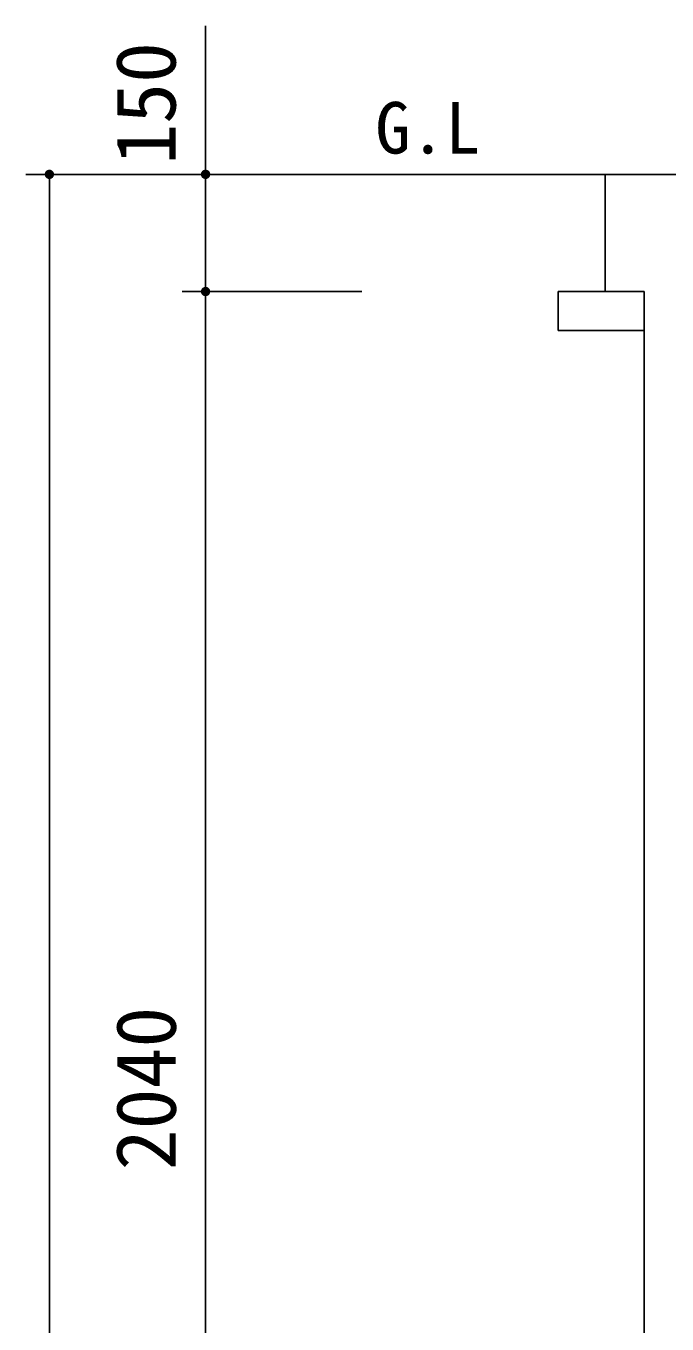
# Model space of a CAD drawing. Units: millimetres, scale not verified. Extents: x -8910 to 8910, y -6308 to 6308.
# Drawn here: x -659 to 162, y 1007 to 2668 of the extents above; entities that cross this region are included whole.
import ezdxf
from ezdxf.enums import TextEntityAlignment as Align

# ---------------------------------------------------------------- set-up
doc = ezdxf.new("R2010")
doc.units = ezdxf.units.MM
doc.header["$LTSCALE"] = 30
for name, color, linetype, lineweight in [('0-2_空気管', 3, 'Continuous', 25), ('0-3_製作', 5, 'Continuous', 25), ('0-4_機器', 2, 'Continuous', 25)]:
    doc.layers.add(name, color=color, linetype=linetype, lineweight=lineweight)
doc.styles.add('ＭＳ ゴシック', font='')
doc.styles.get('ＭＳ ゴシック').set_extended_font_data('MS Gothic')

msp = doc.modelspace()

# ---------------------------------------------------------------- linework, layer by layer
at = {"layer": '0-3_製作', "color": 2}
for p, q in [((-428.83, 2478.53), (-428.83, 2668.5)), ((-658.83, 2478.53), (-228.83, 2478.53)), ((-458.83, 2478.53), (-228.83, 2478.53)), ((-228.83, 2478.53), (2972.74, 2478.53)), ((82.66, 2478.53), (82.66, 2328.53)), ((-458.83, 2328.53), (-228.83, 2328.53)), ((-458.83, 2328.53), (-228.83, 2328.53)), ((22.66, 2328.53), (22.66, 2278.53)), ((22.66, 2328.53), (132.66, 2328.53)), ((132.66, 2328.53), (132.66, 288.56)), ((22.66, 2278.53), (132.66, 2278.53))]:
    msp.add_line(p, q, dxfattribs=at)
at = {"layer": '0-3_製作'}
for points in [[(-628.83, 2478.53), (-634.83, 2478.53), (-634.82, 2478.91)], [(-628.83, 2478.53), (-634.78, 2477.78), (-634.83, 2478.53)], [(-628.83, 2478.53), (-634.82, 2478.91), (-634.72, 2479.66)], [(-628.83, 2478.53), (-634.64, 2477.04), (-634.78, 2477.78)], [(-628.83, 2478.53), (-634.72, 2479.66), (-634.54, 2480.39)], [(-628.83, 2472.53), (-634.64, 2477.04), (-628.83, 2478.53)], [(-628.83, 2472.53), (-634.41, 2476.32), (-634.64, 2477.04)], [(-628.83, 2478.53), (-634.54, 2480.39), (-634.26, 2481.09)], [(-628.83, 2472.53), (-634.09, 2475.64), (-634.41, 2476.32)], [(-628.83, 2478.53), (-634.26, 2481.09), (-633.9, 2481.75)], [(-628.83, 2478.53), (-633.9, 2481.75), (-633.45, 2482.36)], [(-628.83, 2478.53), (-633.45, 2482.36), (-632.94, 2482.9)], [(-628.83, 2478.53), (-632.94, 2482.9), (-632.36, 2483.39)], [(-628.83, 2478.53), (-632.36, 2483.39), (-631.72, 2483.79)], [(-628.83, 2484.53), (-631.72, 2483.79), (-631.04, 2484.11)], [(-628.83, 2478.53), (-631.72, 2483.79), (-628.83, 2484.53)], [(-628.83, 2484.53), (-631.04, 2484.11), (-629.58, 2484.48)], [(-629.58, 2484.48), (-631.04, 2484.11), (-630.32, 2484.34)], [(-628.45, 2484.52), (-628.83, 2478.53), (-628.83, 2484.53)], [(-627.71, 2484.42), (-628.83, 2478.53), (-628.45, 2484.52)], [(-626.98, 2484.24), (-628.83, 2478.53), (-627.71, 2484.42)], [(-626.28, 2483.96), (-628.83, 2478.53), (-626.98, 2484.24)], [(-625.62, 2483.6), (-628.83, 2478.53), (-626.28, 2483.96)], [(-625.01, 2483.15), (-628.83, 2478.53), (-625.62, 2483.6)], [(-624.46, 2482.64), (-628.83, 2478.53), (-625.01, 2483.15)], [(-623.98, 2482.06), (-628.83, 2478.53), (-624.46, 2482.64)], [(-623.57, 2481.42), (-628.83, 2478.53), (-623.98, 2482.06)], [(-623.25, 2480.74), (-628.83, 2478.53), (-623.57, 2481.42)], [(-623.02, 2480.02), (-628.83, 2478.53), (-623.25, 2480.74)], [(-622.88, 2479.28), (-628.83, 2478.53), (-623.02, 2480.02)], [(-622.88, 2479.28), (-622.83, 2478.53), (-628.83, 2478.53)], [(-622.83, 2478.53), (-628.83, 2472.53), (-628.83, 2478.53)], [(-622.84, 2478.15), (-628.83, 2472.53), (-622.83, 2478.53)], [(-622.94, 2477.41), (-628.83, 2472.53), (-622.84, 2478.15)], [(-623.12, 2476.68), (-628.83, 2472.53), (-622.94, 2477.41)], [(-623.4, 2475.98), (-628.83, 2472.53), (-623.12, 2476.68)], [(-623.77, 2475.32), (-628.83, 2472.53), (-623.4, 2475.98)], [(-428.83, 2478.53), (-434.83, 2478.53), (-434.82, 2478.91)], [(-428.83, 2478.53), (-434.78, 2477.78), (-434.83, 2478.53)], [(-428.83, 2478.53), (-434.82, 2478.91), (-434.72, 2479.66)], [(-428.83, 2478.53), (-434.64, 2477.04), (-434.78, 2477.78)], [(-428.83, 2478.53), (-434.72, 2479.66), (-434.54, 2480.39)], [(-428.83, 2472.53), (-434.64, 2477.04), (-428.83, 2478.53)], [(-428.83, 2472.53), (-434.41, 2476.32), (-434.64, 2477.04)], [(-428.83, 2478.53), (-434.54, 2480.39), (-434.26, 2481.09)], [(-428.83, 2472.53), (-434.09, 2475.64), (-434.41, 2476.32)], [(-428.83, 2478.53), (-434.26, 2481.09), (-433.9, 2481.75)], [(-428.83, 2478.53), (-433.9, 2481.75), (-433.45, 2482.36)], [(-428.83, 2478.53), (-433.45, 2482.36), (-432.94, 2482.9)], [(-428.83, 2478.53), (-432.94, 2482.9), (-432.36, 2483.39)], [(-428.83, 2478.53), (-432.36, 2483.39), (-431.72, 2483.79)], [(-428.83, 2478.53), (-431.72, 2483.79), (-431.04, 2484.11)], [(-428.83, 2484.53), (-431.04, 2484.11), (-430.32, 2484.34)], [(-428.83, 2478.53), (-431.04, 2484.11), (-428.83, 2484.53)], [(-428.83, 2484.53), (-430.32, 2484.34), (-429.58, 2484.48)], [(-428.45, 2484.52), (-428.83, 2478.53), (-428.83, 2484.53)], [(-427.71, 2484.42), (-428.83, 2478.53), (-428.45, 2484.52)], [(-426.98, 2484.24), (-428.83, 2478.53), (-427.71, 2484.42)], [(-426.28, 2483.96), (-428.83, 2478.53), (-426.98, 2484.24)], [(-425.62, 2483.6), (-428.83, 2478.53), (-426.28, 2483.96)], [(-425.01, 2483.15), (-428.83, 2478.53), (-425.62, 2483.6)], [(-424.46, 2482.64), (-428.83, 2478.53), (-425.01, 2483.15)], [(-423.98, 2482.06), (-428.83, 2478.53), (-424.46, 2482.64)], [(-423.57, 2481.42), (-428.83, 2478.53), (-423.98, 2482.06)], [(-423.25, 2480.74), (-428.83, 2478.53), (-423.57, 2481.42)], [(-423.02, 2480.02), (-428.83, 2478.53), (-423.25, 2480.74)], [(-422.88, 2479.28), (-428.83, 2478.53), (-423.02, 2480.02)], [(-422.88, 2479.28), (-422.83, 2478.53), (-428.83, 2478.53)], [(-422.83, 2478.53), (-428.83, 2472.53), (-428.83, 2478.53)], [(-422.84, 2478.15), (-428.83, 2472.53), (-422.83, 2478.53)], [(-422.94, 2477.41), (-428.83, 2472.53), (-422.84, 2478.15)], [(-423.12, 2476.68), (-428.83, 2472.53), (-422.94, 2477.41)], [(-423.4, 2475.98), (-428.83, 2472.53), (-423.12, 2476.68)], [(-423.77, 2475.32), (-428.83, 2472.53), (-423.4, 2475.98)], [(-628.83, 2472.53), (-633.69, 2475), (-634.09, 2475.64)], [(-628.83, 2472.53), (-633.2, 2474.42), (-633.69, 2475)], [(-628.83, 2472.53), (-632.66, 2473.91), (-633.2, 2474.42)], [(-628.83, 2472.53), (-632.05, 2473.47), (-632.66, 2473.91)], [(-628.83, 2472.53), (-631.39, 2473.1), (-632.05, 2473.47)], [(-628.83, 2472.53), (-630.69, 2472.82), (-631.39, 2473.1)], [(-628.83, 2472.53), (-629.96, 2472.64), (-630.69, 2472.82)], [(-628.83, 2472.53), (-629.21, 2472.54), (-629.96, 2472.64)], [(-624.21, 2474.71), (-628.83, 2472.53), (-623.77, 2475.32)], [(-624.72, 2474.16), (-628.83, 2472.53), (-624.21, 2474.71)], [(-625.3, 2473.68), (-628.83, 2472.53), (-624.72, 2474.16)], [(-625.94, 2473.27), (-628.83, 2472.53), (-625.3, 2473.68)], [(-626.62, 2472.95), (-628.83, 2472.53), (-625.94, 2473.27)], [(-626.62, 2472.95), (-628.08, 2472.58), (-628.83, 2472.53)], [(-627.34, 2472.72), (-628.08, 2472.58), (-626.62, 2472.95)], [(-428.83, 2472.53), (-433.69, 2475), (-434.09, 2475.64)], [(-428.83, 2472.53), (-433.2, 2474.42), (-433.69, 2475)], [(-428.83, 2472.53), (-432.66, 2473.91), (-433.2, 2474.42)], [(-428.83, 2472.53), (-432.05, 2473.47), (-432.66, 2473.91)], [(-428.83, 2472.53), (-431.39, 2473.1), (-432.05, 2473.47)], [(-428.83, 2472.53), (-430.69, 2472.82), (-431.39, 2473.1)], [(-428.83, 2472.53), (-429.96, 2472.64), (-430.69, 2472.82)], [(-428.83, 2472.53), (-429.21, 2472.54), (-429.96, 2472.64)], [(-424.21, 2474.71), (-428.83, 2472.53), (-423.77, 2475.32)], [(-424.72, 2474.16), (-428.83, 2472.53), (-424.21, 2474.71)], [(-425.3, 2473.68), (-428.83, 2472.53), (-424.72, 2474.16)], [(-425.94, 2473.27), (-428.83, 2472.53), (-425.3, 2473.68)], [(-426.62, 2472.95), (-428.83, 2472.53), (-425.94, 2473.27)], [(-427.34, 2472.72), (-428.83, 2472.53), (-426.62, 2472.95)], [(-427.34, 2472.72), (-428.08, 2472.58), (-428.83, 2472.53)], [(-428.83, 2328.53), (-434.83, 2328.53), (-434.82, 2328.91)], [(-428.83, 2328.53), (-434.83, 2328.53), (-434.82, 2328.91)], [(-428.83, 2328.53), (-434.78, 2327.78), (-434.83, 2328.53)], [(-428.83, 2328.53), (-434.78, 2327.78), (-434.83, 2328.53)], [(-428.83, 2328.53), (-434.82, 2328.91), (-434.72, 2329.66)], [(-428.83, 2328.53), (-434.82, 2328.91), (-434.72, 2329.66)], [(-428.83, 2328.53), (-434.64, 2327.04), (-434.78, 2327.78)], [(-428.83, 2328.53), (-434.64, 2327.04), (-434.78, 2327.78)], [(-428.83, 2328.53), (-434.72, 2329.66), (-434.54, 2330.39)], [(-428.83, 2328.53), (-434.72, 2329.66), (-434.54, 2330.39)], [(-428.83, 2322.53), (-434.64, 2327.04), (-428.83, 2328.53)], [(-428.83, 2322.53), (-434.64, 2327.04), (-428.83, 2328.53)], [(-428.83, 2322.53), (-434.41, 2326.32), (-434.64, 2327.04)], [(-428.83, 2322.53), (-434.41, 2326.32), (-434.64, 2327.04)], [(-428.83, 2328.53), (-434.54, 2330.39), (-434.26, 2331.09)], [(-428.83, 2328.53), (-434.54, 2330.39), (-434.26, 2331.09)], [(-428.83, 2328.53), (-434.26, 2331.09), (-433.9, 2331.75)], [(-428.83, 2328.53), (-434.26, 2331.09), (-433.9, 2331.75)], [(-428.83, 2328.53), (-433.9, 2331.75), (-433.45, 2332.36)], [(-428.83, 2328.53), (-433.9, 2331.75), (-433.45, 2332.36)], [(-428.83, 2328.53), (-433.45, 2332.36), (-432.94, 2332.9)], [(-428.83, 2328.53), (-433.45, 2332.36), (-432.94, 2332.9)], [(-428.83, 2328.53), (-432.94, 2332.9), (-432.36, 2333.39)], [(-428.83, 2328.53), (-432.94, 2332.9), (-432.36, 2333.39)], [(-428.83, 2328.53), (-432.36, 2333.39), (-431.72, 2333.79)], [(-428.83, 2328.53), (-432.36, 2333.39), (-431.72, 2333.79)], [(-428.83, 2328.53), (-431.72, 2333.79), (-431.04, 2334.11)], [(-428.83, 2328.53), (-431.72, 2333.79), (-431.04, 2334.11)], [(-428.83, 2334.53), (-431.04, 2334.11), (-430.32, 2334.34)], [(-428.83, 2328.53), (-431.04, 2334.11), (-428.83, 2334.53)], [(-428.83, 2334.53), (-431.04, 2334.11), (-430.32, 2334.34)], [(-428.83, 2328.53), (-431.04, 2334.11), (-428.83, 2334.53)], [(-428.83, 2334.53), (-430.32, 2334.34), (-429.58, 2334.48)], [(-428.83, 2334.53), (-430.32, 2334.34), (-429.58, 2334.48)], [(-428.45, 2334.52), (-428.83, 2328.53), (-428.83, 2334.53)], [(-428.45, 2334.52), (-428.83, 2328.53), (-428.83, 2334.53)], [(-427.71, 2334.42), (-428.83, 2328.53), (-428.45, 2334.52)], [(-427.71, 2334.42), (-428.83, 2328.53), (-428.45, 2334.52)], [(-426.98, 2334.24), (-428.83, 2328.53), (-427.71, 2334.42)], [(-426.98, 2334.24), (-428.83, 2328.53), (-427.71, 2334.42)], [(-426.28, 2333.96), (-428.83, 2328.53), (-426.98, 2334.24)], [(-426.28, 2333.96), (-428.83, 2328.53), (-426.98, 2334.24)], [(-425.62, 2333.6), (-428.83, 2328.53), (-426.28, 2333.96)], [(-425.62, 2333.6), (-428.83, 2328.53), (-426.28, 2333.96)], [(-425.01, 2333.15), (-428.83, 2328.53), (-425.62, 2333.6)], [(-425.01, 2333.15), (-428.83, 2328.53), (-425.62, 2333.6)], [(-424.46, 2332.64), (-428.83, 2328.53), (-425.01, 2333.15)], [(-424.46, 2332.64), (-428.83, 2328.53), (-425.01, 2333.15)], [(-423.98, 2332.06), (-428.83, 2328.53), (-424.46, 2332.64)], [(-423.98, 2332.06), (-428.83, 2328.53), (-424.46, 2332.64)], [(-423.57, 2331.42), (-428.83, 2328.53), (-423.98, 2332.06)], [(-423.57, 2331.42), (-428.83, 2328.53), (-423.98, 2332.06)], [(-423.25, 2330.74), (-428.83, 2328.53), (-423.57, 2331.42)], [(-423.25, 2330.74), (-428.83, 2328.53), (-423.57, 2331.42)], [(-423.02, 2330.02), (-428.83, 2328.53), (-423.25, 2330.74)], [(-423.02, 2330.02), (-428.83, 2328.53), (-423.25, 2330.74)], [(-422.88, 2329.28), (-428.83, 2328.53), (-423.02, 2330.02)], [(-422.88, 2329.28), (-428.83, 2328.53), (-423.02, 2330.02)], [(-422.88, 2329.28), (-422.83, 2328.53), (-428.83, 2328.53)], [(-422.88, 2329.28), (-422.83, 2328.53), (-428.83, 2328.53)], [(-422.83, 2328.53), (-428.83, 2322.53), (-428.83, 2328.53)], [(-422.84, 2328.15), (-428.83, 2322.53), (-422.83, 2328.53)], [(-422.83, 2328.53), (-428.83, 2322.53), (-428.83, 2328.53)], [(-422.84, 2328.15), (-428.83, 2322.53), (-422.83, 2328.53)], [(-422.94, 2327.41), (-428.83, 2322.53), (-422.84, 2328.15)], [(-422.94, 2327.41), (-428.83, 2322.53), (-422.84, 2328.15)], [(-423.12, 2326.68), (-428.83, 2322.53), (-422.94, 2327.41)], [(-423.12, 2326.68), (-428.83, 2322.53), (-422.94, 2327.41)], [(-423.4, 2325.98), (-428.83, 2322.53), (-423.12, 2326.68)], [(-423.4, 2325.98), (-428.83, 2322.53), (-423.12, 2326.68)], [(-428.83, 2322.53), (-434.09, 2325.64), (-434.41, 2326.32)], [(-428.83, 2322.53), (-434.09, 2325.64), (-434.41, 2326.32)], [(-428.83, 2322.53), (-433.69, 2325), (-434.09, 2325.64)], [(-428.83, 2322.53), (-433.69, 2325), (-434.09, 2325.64)], [(-428.83, 2322.53), (-433.2, 2324.42), (-433.69, 2325)], [(-428.83, 2322.53), (-433.2, 2324.42), (-433.69, 2325)], [(-428.83, 2322.53), (-432.66, 2323.91), (-433.2, 2324.42)], [(-428.83, 2322.53), (-432.66, 2323.91), (-433.2, 2324.42)], [(-428.83, 2322.53), (-432.05, 2323.47), (-432.66, 2323.91)], [(-428.83, 2322.53), (-432.05, 2323.47), (-432.66, 2323.91)], [(-428.83, 2322.53), (-431.39, 2323.1), (-432.05, 2323.47)], [(-428.83, 2322.53), (-431.39, 2323.1), (-432.05, 2323.47)], [(-428.83, 2322.53), (-430.69, 2322.82), (-431.39, 2323.1)], [(-428.83, 2322.53), (-430.69, 2322.82), (-431.39, 2323.1)], [(-428.83, 2322.53), (-429.96, 2322.64), (-430.69, 2322.82)], [(-428.83, 2322.53), (-429.96, 2322.64), (-430.69, 2322.82)], [(-428.83, 2322.53), (-429.21, 2322.54), (-429.96, 2322.64)], [(-428.83, 2322.53), (-429.21, 2322.54), (-429.96, 2322.64)], [(-423.77, 2325.32), (-428.83, 2322.53), (-423.4, 2325.98)], [(-423.77, 2325.32), (-428.83, 2322.53), (-423.4, 2325.98)], [(-424.21, 2324.71), (-428.83, 2322.53), (-423.77, 2325.32)], [(-424.21, 2324.71), (-428.83, 2322.53), (-423.77, 2325.32)], [(-424.72, 2324.16), (-428.83, 2322.53), (-424.21, 2324.71)], [(-424.72, 2324.16), (-428.83, 2322.53), (-424.21, 2324.71)], [(-425.3, 2323.68), (-428.83, 2322.53), (-424.72, 2324.16)], [(-425.3, 2323.68), (-428.83, 2322.53), (-424.72, 2324.16)], [(-425.94, 2323.27), (-428.83, 2322.53), (-425.3, 2323.68)], [(-425.94, 2323.27), (-428.83, 2322.53), (-425.3, 2323.68)], [(-426.62, 2322.95), (-428.83, 2322.53), (-425.94, 2323.27)], [(-426.62, 2322.95), (-428.83, 2322.53), (-425.94, 2323.27)], [(-427.34, 2322.72), (-428.83, 2322.53), (-426.62, 2322.95)], [(-427.34, 2322.72), (-428.83, 2322.53), (-426.62, 2322.95)], [(-427.34, 2322.72), (-428.08, 2322.58), (-428.83, 2322.53)], [(-427.34, 2322.72), (-428.08, 2322.58), (-428.83, 2322.53)]]:
    msp.add_solid(points, dxfattribs=at)
at = {"layer": '0-4_機器'}
for p, q in [((-628.83, 2478.53), (-628.83, -61.45)), ((-428.83, 2478.53), (-428.83, 2328.53)), ((-428.83, 2328.53), (-428.83, 288.55))]:
    msp.add_line(p, q, dxfattribs=at)

# ---------------------------------------------------------------- texts
at = {"layer": '0-2_空気管', "color": 4, "style": 'ＭＳ ゴシック'}
msp.add_text('G.L', height=65.98, dxfattribs=at).set_placement((-211.54, 2485.43), align=Align.BOTTOM_LEFT)
at = {"layer": '0-3_製作', "color": 4, "style": 'ＭＳ ゴシック'}
for s, p in [('150', (-444.11, 2490.79)), ('2040', (-443.83, 1203.54))]:
    msp.add_text(s, height=76.98, rotation=90, dxfattribs=at).set_placement(p, align=Align.BOTTOM_LEFT)

doc.saveas('drawing.dxf')
